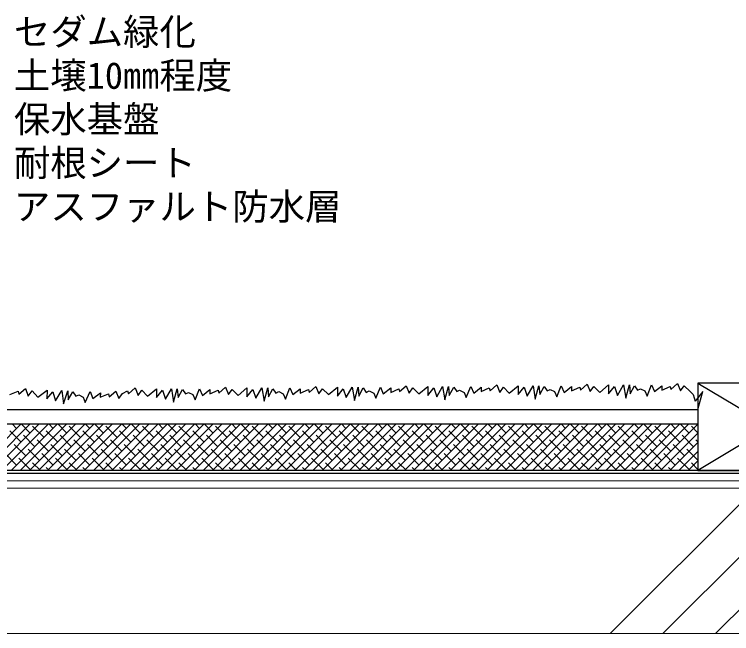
# Model space of a CAD drawing. Units: millimetres, scale not verified. Extents: x -3038 to 3038, y -2115 to 2115.
# Drawn here: x -2282.2 to -1789.4, y 1170.9 to 1596.3 of the extents above; entities that cross this region are included whole.
import ezdxf
from ezdxf.enums import TextEntityAlignment as Align

# ---------------------------------------------------------------- set-up
doc = ezdxf.new("R2010")
doc.units = ezdxf.units.MM
doc.header["$LTSCALE"] = 5
for name, color, linetype, lineweight in [('0-0_0', 7, 'Continuous', 18), ('0-2_躯体', 7, 'Continuous', 18), ('0-3_防水層', 4, 'Continuous', 18)]:
    doc.layers.add(name, color=color, linetype=linetype, lineweight=lineweight)
for name, color, linetype in [('0-8__U+FF8A_U+FF6F_U+FF81', 7, 'Continuous'), ('0-9_土壌', 7, 'Continuous'), ('0-B__U+FF76_U+FF85_U+FF70_U+FF84_U+FF7C_U+FF6C_U+FF6F_U+FF84', 7, 'Continuous'), ('0-C_植物', 7, 'Continuous'), ('0-D__U+FF76_U+FF85_U+FF70_U+FF84_U+FF78_U+FF9E_U+FF98_U+FF70_U+FF9D_U+FF8B_U+FF9E_U+FF7D_U+FF9E_基盤', 7, 'Continuous'), ('0-F__U+FF76_U+FF85_U+FF70_U+FF84_U+FF8C_U+FF9E_U+FF9B_U+FF6F_U+FF78', 7, 'Continuous'), ('1-5_寸法___1', 7, 'Continuous')]:
    doc.layers.add(name, color=color, linetype=linetype)
doc.styles.add('ＭＳ ゴシック', font='')
doc.styles.get('ＭＳ ゴシック').set_extended_font_data('MS Gothic')

# ---------------------------------------------------------------- blocks, each defined once
blk = doc.blocks.new('X15')
at = {"layer": '0-0_0'}
for p, q in [((727.897, 3397.936), (759.897, 3429.936)), ((734.183, 3397.936), (766.183, 3429.936)), ((740.469, 3397.936), (772.469, 3429.936)), ((746.756, 3397.936), (778.756, 3429.936)), ((759.981, 3417.447), (752.123, 3425.305)), ((753.042, 3397.936), (785.042, 3429.936)), ((756.838, 3426.876), (753.779, 3429.936)), ((759.328, 3397.936), (791.328, 3429.936)), ((766.267, 3423.733), (760.065, 3429.936)), ((765.614, 3397.936), (797.614, 3429.936)), ((775.696, 3420.59), (767.839, 3428.448)), ((771.9, 3397.936), (803.9, 3429.936)), ((785.126, 3417.447), (777.268, 3425.305)), ((778.187, 3397.936), (810.187, 3429.936)), ((781.983, 3426.876), (778.923, 3429.936)), ((784.473, 3397.936), (816.473, 3429.936)), ((791.412, 3423.733), (785.209, 3429.936)), ((790.759, 3397.936), (822.759, 3429.936)), ((800.841, 3420.59), (792.983, 3428.448)), ((797.045, 3397.936), (829.045, 3429.936)), ((810.27, 3417.447), (802.413, 3425.305)), ((803.331, 3397.936), (835.331, 3429.936)), ((807.127, 3426.876), (804.068, 3429.936)), ((809.617, 3397.936), (841.617, 3429.936)), ((816.557, 3423.733), (810.354, 3429.936)), ((815.904, 3397.936), (847.904, 3429.936)), ((825.986, 3420.59), (818.128, 3428.448)), ((822.19, 3397.936), (854.19, 3429.936)), ((835.415, 3417.447), (827.557, 3425.305)), ((828.476, 3397.936), (860.476, 3429.936)), ((832.272, 3426.876), (829.213, 3429.936)), ((834.762, 3397.936), (866.762, 3429.936)), ((841.701, 3423.733), (835.499, 3429.936)), ((841.048, 3397.936), (873.048, 3429.936)), ((851.131, 3420.59), (843.273, 3428.448)), ((847.334, 3397.936), (879.334, 3429.936)), ((860.56, 3417.447), (852.702, 3425.305)), ((853.621, 3397.936), (885.621, 3429.936)), ((857.417, 3426.876), (854.357, 3429.936)), ((859.907, 3397.936), (891.907, 3429.936)), ((866.846, 3423.733), (860.644, 3429.936)), ((866.193, 3397.936), (898.193, 3429.936)), ((876.275, 3420.59), (868.418, 3428.448)), ((872.479, 3397.936), (904.479, 3429.936)), ((885.704, 3417.447), (877.847, 3425.305)), ((878.765, 3397.936), (910.765, 3429.936)), ((882.561, 3426.876), (879.502, 3429.936)), ((885.052, 3397.936), (917.052, 3429.936)), ((891.991, 3423.733), (885.788, 3429.936)), ((891.338, 3397.936), (923.338, 3429.936)), ((901.42, 3420.59), (893.562, 3428.448)), ((897.624, 3397.936), (929.624, 3429.936)), ((910.849, 3417.447), (902.991, 3425.305)), ((903.91, 3397.936), (935.91, 3429.936)), ((907.706, 3426.876), (904.647, 3429.936)), ((910.196, 3397.936), (942.196, 3429.936)), ((917.135, 3423.733), (910.933, 3429.936)), ((916.482, 3397.936), (948.482, 3429.936)), ((926.565, 3420.59), (918.707, 3428.448)), ((922.769, 3397.936), (954.769, 3429.936)), ((935.994, 3417.447), (928.136, 3425.305)), ((929.055, 3397.936), (961.055, 3429.936)), ((932.851, 3426.876), (929.792, 3429.936)), ((935.341, 3397.936), (967.341, 3429.936)), ((942.28, 3423.733), (936.078, 3429.936)), ((941.627, 3397.936), (973.627, 3429.936)), ((951.709, 3420.59), (943.852, 3428.448)), ((947.913, 3397.936), (979.913, 3429.936)), ((961.139, 3417.447), (953.281, 3425.305)), ((954.2, 3397.936), (986.2, 3429.936)), ((957.996, 3426.876), (954.936, 3429.936)), ((960.486, 3397.936), (992.486, 3429.936)), ((967.425, 3423.733), (961.222, 3429.936)), ((966.772, 3397.936), (998.772, 3429.936)), ((976.854, 3420.59), (968.996, 3428.448)), ((973.058, 3397.936), (1005.058, 3429.936)), ((986.283, 3417.447), (978.426, 3425.305)), ((979.344, 3397.936), (1011.344, 3429.936)), ((983.14, 3426.876), (980.081, 3429.936)), ((985.63, 3397.936), (1017.63, 3429.936)), ((992.57, 3423.733), (986.367, 3429.936)), ((991.917, 3397.936), (1023.917, 3429.936)), ((1001.999, 3420.59), (994.141, 3428.448)), ((998.203, 3397.936), (1030.203, 3429.936)), ((1011.428, 3417.447), (1003.57, 3425.305)), ((1004.489, 3397.936), (1036.489, 3429.936)), ((1008.285, 3426.876), (1005.226, 3429.936)), ((1010.775, 3397.936), (1042.775, 3429.936)), ((1017.714, 3423.733), (1011.512, 3429.936)), ((1017.061, 3397.936), (1049.061, 3429.936)), ((1027.144, 3420.59), (1019.286, 3428.448)), ((1023.348, 3397.936), (1055.348, 3429.936)), ((1036.573, 3417.447), (1028.715, 3425.305)), ((1029.634, 3397.936), (1061.634, 3429.936)), ((1033.43, 3426.876), (1030.37, 3429.936)), ((1035.92, 3397.936), (1067.92, 3429.936)), ((1042.859, 3423.733), (1036.657, 3429.936)), ((1042.206, 3397.936), (1074.206, 3429.936)), ((1052.288, 3420.59), (1044.431, 3428.448)), ((1048.492, 3397.936), (1080.492, 3429.936)), ((1061.718, 3417.447), (1053.86, 3425.305)), ((1054.778, 3397.936), (1086.778, 3429.936)), ((1058.574, 3426.876), (1055.515, 3429.936)), ((1061.065, 3397.936), (1093.065, 3429.936)), ((1068.004, 3423.733), (1061.801, 3429.936)), ((1067.351, 3397.936), (1099.351, 3429.936)), ((1077.433, 3420.59), (1069.575, 3428.448)), ((1073.637, 3397.936), (1105.637, 3429.936)), ((1086.862, 3417.447), (1079.005, 3425.305)), ((1079.923, 3397.936), (1111.923, 3429.936)), ((1083.719, 3426.876), (1080.66, 3429.936)), ((1086.209, 3397.936), (1118.209, 3429.936)), ((1093.148, 3423.733), (1086.946, 3429.936)), ((1092.495, 3397.936), (1124.495, 3429.936)), ((1102.578, 3420.59), (1094.72, 3428.448)), ((1098.782, 3397.936), (1130.782, 3429.936)), ((1112.007, 3417.447), (1104.149, 3425.305)), ((1105.068, 3397.936), (1137.068, 3429.936)), ((1108.864, 3426.876), (1105.805, 3429.936)), ((1111.354, 3397.936), (1143.354, 3429.936)), ((1118.293, 3423.733), (1112.091, 3429.936)), ((1117.64, 3397.936), (1149.64, 3429.936)), ((1127.722, 3420.59), (1119.865, 3428.448)), ((1123.926, 3397.936), (1155.926, 3429.936)), ((1137.152, 3417.447), (1129.294, 3425.305)), ((1130.213, 3397.936), (1162.213, 3429.936)), ((1134.009, 3426.876), (1130.949, 3429.936)), ((1136.499, 3397.936), (1168.499, 3429.936)), ((1143.438, 3423.733), (1137.236, 3429.936)), ((1142.785, 3397.936), (1174.785, 3429.936)), ((1152.867, 3420.59), (1145.009, 3428.448)), ((1149.071, 3397.936), (1181.071, 3429.936)), ((1162.296, 3417.447), (1154.439, 3425.305)), ((1155.357, 3397.936), (1187.357, 3429.936)), ((1159.153, 3426.876), (1156.094, 3429.936)), ((1161.643, 3397.936), (1193.643, 3429.936)), ((1168.583, 3423.733), (1162.38, 3429.936)), ((1167.93, 3397.936), (1199.93, 3429.936)), ((1178.012, 3420.59), (1170.154, 3428.448)), ((1174.216, 3397.936), (1206.216, 3429.936)), ((1187.441, 3417.447), (1179.583, 3425.305)), ((1180.502, 3397.936), (1212.502, 3429.936)), ((1184.298, 3426.876), (1181.239, 3429.936)), ((1186.788, 3397.936), (1218.788, 3429.936)), ((1193.727, 3423.733), (1187.525, 3429.936)), ((1193.074, 3397.936), (1225.015, 3429.876)), ((1203.157, 3420.59), (1195.299, 3428.448)), ((1212.586, 3417.447), (1204.728, 3425.305)), ((1209.443, 3426.876), (1206.383, 3429.936)), ((1218.872, 3423.733), (1212.67, 3429.936)), ((1225.015, 3423.877), (1220.444, 3428.448)), ((769.41, 3414.304), (761.552, 3422.162)), ((794.555, 3414.304), (786.697, 3422.162)), ((819.7, 3414.304), (811.842, 3422.162)), ((844.844, 3414.304), (836.987, 3422.162)), ((869.989, 3414.304), (862.131, 3422.162)), ((895.134, 3414.304), (887.276, 3422.162)), ((920.278, 3414.304), (912.421, 3422.162)), ((945.423, 3414.304), (937.565, 3422.162)), ((970.568, 3414.304), (962.71, 3422.162)), ((995.713, 3414.304), (987.855, 3422.162)), ((1020.857, 3414.304), (1013, 3422.162)), ((1046.002, 3414.304), (1038.144, 3422.162)), ((1071.147, 3414.304), (1063.289, 3422.162)), ((1096.292, 3414.304), (1088.434, 3422.162)), ((1121.436, 3414.304), (1113.578, 3422.162)), ((1146.581, 3414.304), (1138.723, 3422.162)), ((1171.726, 3414.304), (1163.868, 3422.162)), ((1196.87, 3414.304), (1189.013, 3422.162)), ((1199.361, 3397.936), (1225.015, 3423.59)), ((1222.015, 3414.304), (1214.157, 3422.162)), ((763.124, 3408.018), (755.266, 3415.876)), ((778.839, 3411.161), (770.982, 3419.019)), ((788.269, 3408.018), (780.411, 3415.876)), ((803.984, 3411.161), (796.126, 3419.019)), ((813.413, 3408.018), (805.556, 3415.876)), ((829.129, 3411.161), (821.271, 3419.019)), ((838.558, 3408.018), (830.7, 3415.876)), ((854.274, 3411.161), (846.416, 3419.019)), ((863.703, 3408.018), (855.845, 3415.876)), ((879.418, 3411.161), (871.561, 3419.019)), ((888.848, 3408.018), (880.99, 3415.876)), ((904.563, 3411.161), (896.705, 3419.019)), ((913.992, 3408.018), (906.135, 3415.876)), ((929.708, 3411.161), (921.85, 3419.019)), ((939.137, 3408.018), (931.279, 3415.876)), ((954.852, 3411.161), (946.995, 3419.019)), ((964.282, 3408.018), (956.424, 3415.876)), ((979.997, 3411.161), (972.139, 3419.019)), ((989.426, 3408.018), (981.569, 3415.876)), ((1005.142, 3411.161), (997.284, 3419.019)), ((1014.571, 3408.018), (1006.713, 3415.876)), ((1030.287, 3411.161), (1022.429, 3419.019)), ((1039.716, 3408.018), (1031.858, 3415.876)), ((1055.431, 3411.161), (1047.574, 3419.019)), ((1064.861, 3408.018), (1057.003, 3415.876)), ((1080.576, 3411.161), (1072.718, 3419.019)), ((1090.005, 3408.018), (1082.148, 3415.876)), ((1105.721, 3411.161), (1097.863, 3419.019)), ((1115.15, 3408.018), (1107.292, 3415.876)), ((1130.865, 3411.161), (1123.008, 3419.019)), ((1140.295, 3408.018), (1132.437, 3415.876)), ((1156.01, 3411.161), (1148.152, 3419.019)), ((1165.439, 3408.018), (1157.582, 3415.876)), ((1181.155, 3411.161), (1173.297, 3419.019)), ((1190.584, 3408.018), (1182.726, 3415.876)), ((1206.3, 3411.161), (1198.442, 3419.019)), ((1205.647, 3397.936), (1225.015, 3417.304)), ((1215.729, 3408.018), (1207.871, 3415.876)), ((1225.015, 3417.59), (1223.587, 3419.019)), ((772.553, 3404.875), (764.696, 3412.733)), ((797.698, 3404.875), (789.84, 3412.733)), ((822.843, 3404.875), (814.985, 3412.733)), ((847.987, 3404.875), (840.13, 3412.733)), ((873.132, 3404.875), (865.274, 3412.733)), ((898.277, 3404.875), (890.419, 3412.733)), ((923.422, 3404.875), (915.564, 3412.733)), ((948.566, 3404.875), (940.709, 3412.733)), ((973.711, 3404.875), (965.853, 3412.733)), ((998.856, 3404.875), (990.998, 3412.733)), ((1024, 3404.875), (1016.143, 3412.733)), ((1049.145, 3404.875), (1041.287, 3412.733)), ((1074.29, 3404.875), (1066.432, 3412.733)), ((1099.435, 3404.875), (1091.577, 3412.733)), ((1124.579, 3404.875), (1116.722, 3412.733)), ((1149.724, 3404.875), (1141.866, 3412.733)), ((1174.869, 3404.875), (1167.011, 3412.733)), ((1200.013, 3404.875), (1192.156, 3412.733)), ((1211.933, 3397.936), (1225.015, 3411.018)), ((1225.015, 3405.018), (1217.3, 3412.733)), ((756.838, 3401.732), (748.98, 3409.589)), ((766.267, 3398.589), (758.409, 3406.446)), ((781.983, 3401.732), (774.125, 3409.589)), ((791.412, 3398.589), (783.554, 3406.446)), ((807.127, 3401.732), (799.27, 3409.589)), ((816.557, 3398.589), (808.699, 3406.446)), ((832.272, 3401.732), (824.414, 3409.589)), ((841.701, 3398.589), (833.844, 3406.446)), ((857.417, 3401.732), (849.559, 3409.589)), ((866.846, 3398.589), (858.988, 3406.446)), ((882.561, 3401.732), (874.704, 3409.589)), ((891.991, 3398.589), (884.133, 3406.446)), ((907.706, 3401.732), (899.848, 3409.589)), ((917.135, 3398.589), (909.278, 3406.446)), ((932.851, 3401.732), (924.993, 3409.589)), ((942.28, 3398.589), (934.422, 3406.446)), ((957.996, 3401.732), (950.138, 3409.589)), ((967.425, 3398.589), (959.567, 3406.446)), ((983.14, 3401.732), (975.283, 3409.589)), ((992.57, 3398.589), (984.712, 3406.446)), ((1008.285, 3401.732), (1000.427, 3409.589)), ((1017.714, 3398.589), (1009.857, 3406.446)), ((1033.43, 3401.732), (1025.572, 3409.589)), ((1042.859, 3398.589), (1035.001, 3406.446)), ((1058.574, 3401.732), (1050.717, 3409.589)), ((1068.004, 3398.589), (1060.146, 3406.446)), ((1083.719, 3401.732), (1075.861, 3409.589)), ((1093.148, 3398.589), (1085.291, 3406.446)), ((1108.864, 3401.732), (1101.006, 3409.589)), ((1118.293, 3398.589), (1110.435, 3406.446)), ((1134.009, 3401.732), (1126.151, 3409.589)), ((1143.438, 3398.589), (1135.58, 3406.446)), ((1159.153, 3401.732), (1151.296, 3409.589)), ((1168.583, 3398.589), (1160.725, 3406.446)), ((1184.298, 3401.732), (1176.44, 3409.589)), ((1193.727, 3398.589), (1185.87, 3406.446)), ((1209.443, 3401.732), (1201.585, 3409.589)), ((1218.872, 3398.589), (1211.014, 3406.446)), ((773.206, 3397.936), (767.839, 3403.303)), ((798.351, 3397.936), (792.983, 3403.303)), ((823.496, 3397.936), (818.128, 3403.303)), ((848.64, 3397.936), (843.273, 3403.303)), ((873.785, 3397.936), (868.418, 3403.303)), ((898.93, 3397.936), (893.562, 3403.303)), ((924.075, 3397.936), (918.707, 3403.303)), ((949.219, 3397.936), (943.852, 3403.303)), ((974.364, 3397.936), (968.996, 3403.303)), ((999.509, 3397.936), (994.141, 3403.303)), ((1024.653, 3397.936), (1019.286, 3403.303)), ((1049.798, 3397.936), (1044.431, 3403.303)), ((1074.943, 3397.936), (1069.575, 3403.303)), ((1100.088, 3397.936), (1094.72, 3403.303)), ((1125.232, 3397.936), (1119.865, 3403.303)), ((1150.377, 3397.936), (1145.009, 3403.303)), ((1175.522, 3397.936), (1170.154, 3403.303)), ((1200.666, 3397.936), (1195.299, 3403.303)), ((1218.219, 3397.936), (1225.015, 3404.732)), ((1225.015, 3398.732), (1220.444, 3403.303)), ((779.492, 3397.936), (777.268, 3400.16)), ((804.637, 3397.936), (802.413, 3400.16)), ((829.782, 3397.936), (827.557, 3400.16)), ((854.927, 3397.936), (852.702, 3400.16)), ((880.071, 3397.936), (877.847, 3400.16)), ((905.216, 3397.936), (902.991, 3400.16)), ((930.361, 3397.936), (928.136, 3400.16)), ((955.505, 3397.936), (953.281, 3400.16)), ((980.65, 3397.936), (978.426, 3400.16)), ((1005.795, 3397.936), (1003.57, 3400.16)), ((1030.94, 3397.936), (1028.715, 3400.16)), ((1056.084, 3397.936), (1053.86, 3400.16)), ((1081.229, 3397.936), (1079.005, 3400.16)), ((1106.374, 3397.936), (1104.149, 3400.16)), ((1131.518, 3397.936), (1129.294, 3400.16)), ((1156.663, 3397.936), (1154.439, 3400.16)), ((1181.808, 3397.936), (1179.583, 3400.16)), ((1206.953, 3397.936), (1204.728, 3400.16)), ((1224.505, 3397.936), (1225.015, 3398.445))]:
    blk.add_line(p, q, dxfattribs=at)
blk = doc.blocks.new('X45')
at = {"layer": '0-0_0'}
for p, q in [((1164.615, 3285.936), (1264.615, 3385.936)), ((1200.865, 3285.936), (1300.865, 3385.936)), ((1237.115, 3285.936), (1337.115, 3385.936))]:
    blk.add_line(p, q, dxfattribs=at)

msp = doc.modelspace()

# ---------------------------------------------------------------- linework, layer by layer
at = {"layer": '0-2_躯体'}
for p, q in [((-1300.19, 1270.936), (-2812.485, 1270.936)), ((-1300.19, 1170.936), (-2812.485, 1170.936))]:
    msp.add_line(p, q, dxfattribs=at)
at = {"layer": '0-3_防水層'}
for p, q in [((-1300.19, 1280.936), (-2812.485, 1280.936)), ((-1300.19, 1275.936), (-2812.485, 1275.936)), ((-1300.19, 1270.936), (-2812.485, 1270.936))]:
    msp.add_line(p, q, dxfattribs=at)
at = {"layer": '0-9_土壌'}
msp.add_line((-2312.485, 1314.936), (-1812.485, 1314.936), dxfattribs=at)
msp.add_lwpolyline([(-2312.485, 1314.936), (-2312.485, 1324.936), (-1812.485, 1324.936), (-1812.485, 1314.936)], dxfattribs=at)
at = {"layer": '0-B__U+FF76_U+FF85_U+FF70_U+FF84_U+FF7C_U+FF6C_U+FF6F_U+FF84'}
for p, q in [((-1712.485, 1282.936), (-2812.485, 1282.936)), ((-1712.485, 1280.936), (-2812.485, 1280.936))]:
    msp.add_line(p, q, dxfattribs=at)
at = {"layer": '0-C_植物'}
for points in [[(-2095.897, 1332.062), (-2092.842, 1339.693), (-2090.805, 1335.115), (-2085.713, 1339.185), (-2085.713, 1336.132), (-2080.112, 1338.676), (-2079.603, 1336.641), (-2075.02, 1340.711), (-2072.983, 1335.623), (-2070.437, 1339.185), (-2066.363, 1335.115), (-2060.253, 1340.202), (-2060.253, 1334.097), (-2056.179, 1339.185), (-2054.142, 1333.08), (-2050.069, 1340.202), (-2048.541, 1331.045), (-2045.995, 1340.202), (-2045.486, 1334.097), (-2042.431, 1339.693), (-2040.394, 1336.641), (-2038.357, 1337.658), (-2035.302, 1336.132), (-2033.774, 1332.571)], [(-2033.774, 1332.571), (-2030.719, 1340.202), (-2028.682, 1335.623), (-2023.59, 1339.693), (-2023.59, 1336.641), (-2017.989, 1339.185), (-2017.48, 1337.15), (-2012.897, 1341.22), (-2010.86, 1336.132), (-2008.314, 1339.693), (-2004.241, 1335.623), (-1998.13, 1340.711), (-1998.13, 1334.606), (-1994.057, 1339.693), (-1992.02, 1333.588), (-1987.946, 1340.711), (-1986.418, 1331.553), (-1983.872, 1340.711), (-1983.363, 1334.606), (-1980.308, 1340.202), (-1978.271, 1337.15), (-1976.234, 1338.167), (-1973.179, 1336.641), (-1971.652, 1333.08)], [(-1971.652, 1333.08), (-1968.596, 1340.711), (-1966.56, 1336.132), (-1961.468, 1340.202), (-1961.468, 1337.15), (-1955.866, 1339.693), (-1955.357, 1337.658), (-1950.774, 1341.728), (-1948.737, 1336.641), (-1946.191, 1340.202), (-1942.118, 1336.132), (-1936.007, 1341.22), (-1936.007, 1335.115), (-1931.934, 1340.202), (-1929.897, 1334.097), (-1925.823, 1341.22), (-1924.296, 1332.062), (-1921.75, 1341.22), (-1921.241, 1335.115), (-1918.185, 1340.711), (-1916.149, 1337.658), (-1914.112, 1338.676), (-1911.056, 1337.15), (-1909.529, 1333.588)], [(-1909.529, 1333.588), (-1906.474, 1341.22), (-1904.437, 1336.641), (-1899.345, 1340.711), (-1899.345, 1337.658), (-1893.744, 1340.202), (-1893.234, 1338.167), (-1888.652, 1342.237), (-1886.615, 1337.15), (-1884.069, 1340.711), (-1879.995, 1336.641), (-1873.885, 1341.728), (-1873.885, 1335.623), (-1869.811, 1340.711), (-1867.774, 1334.606), (-1863.701, 1341.728), (-1862.173, 1332.571), (-1859.627, 1341.728), (-1859.118, 1335.623), (-1856.063, 1341.22), (-1854.026, 1338.167), (-1851.989, 1339.185), (-1848.934, 1337.658), (-1847.406, 1334.097), (-1844.351, 1341.728), (-1842.314, 1337.15), (-1837.222, 1341.22), (-1837.222, 1338.167), (-1831.621, 1340.711), (-1831.112, 1338.676), (-1826.529, 1342.746), (-1824.492, 1337.658), (-1821.946, 1341.22), (-1817.872, 1337.15), (-1815.858, 1335.137), (-1814.327, 1330.508)], [(-2285.316, 1335.132), (-2279.625, 1337.466), (-2279.191, 1335.414), (-2274.461, 1339.311), (-2272.614, 1334.151), (-2269.938, 1337.616), (-2266.018, 1333.398), (-2259.723, 1338.255), (-2259.949, 1332.154), (-2255.69, 1337.087), (-2253.881, 1330.911), (-2249.546, 1337.878), (-2248.359, 1328.67), (-2245.475, 1337.727), (-2245.192, 1331.607), (-2241.932, 1337.086), (-2240.01, 1333.96), (-2237.936, 1334.901), (-2234.94, 1333.263), (-2233.545, 1329.647), (-2230.209, 1337.16), (-2228.344, 1332.509), (-2223.104, 1336.387), (-2223.217, 1333.337), (-2217.526, 1335.671), (-2217.092, 1333.619), (-2212.362, 1337.516)], [(-2212.362, 1337.516), (-2210.515, 1332.357), (-2207.839, 1335.821), (-2204.357, 1337.658)], [(-2204.357, 1337.658), (-2203.848, 1335.623), (-2199.265, 1339.693), (-2197.228, 1334.606), (-2194.682, 1338.167), (-2190.609, 1334.097), (-2184.498, 1339.185), (-2184.498, 1333.08), (-2180.425, 1338.167), (-2178.388, 1332.062), (-2174.314, 1339.185), (-2172.787, 1330.027), (-2170.241, 1339.185), (-2169.731, 1333.08), (-2166.676, 1338.676), (-2164.639, 1335.623), (-2162.603, 1336.641), (-2159.547, 1335.115), (-2158.02, 1331.553)], [(-2158.02, 1331.553), (-2154.965, 1339.185), (-2152.928, 1334.606), (-2147.836, 1338.676), (-2147.836, 1335.623), (-2142.235, 1338.167), (-2141.725, 1336.132), (-2137.142, 1340.202), (-2135.106, 1335.115), (-2132.56, 1338.676), (-2128.486, 1334.606), (-2122.376, 1339.693), (-2122.376, 1333.588), (-2118.302, 1338.676), (-2116.265, 1332.571), (-2112.192, 1339.693), (-2110.664, 1330.536), (-2108.118, 1339.693), (-2107.609, 1333.588), (-2104.554, 1339.185), (-2102.517, 1336.132), (-2100.48, 1337.15), (-2097.425, 1335.623), (-2095.897, 1332.062)], [(-1812.485, 1324.936), (-1809.214, 1337.15), (-1814.327, 1330.508)]]:
    msp.add_lwpolyline(points, dxfattribs=at)
at = {"layer": '0-D__U+FF76_U+FF85_U+FF70_U+FF84_U+FF78_U+FF9E_U+FF98_U+FF70_U+FF9D_U+FF8B_U+FF9E_U+FF7D_U+FF9E_基盤'}
msp.add_lwpolyline([(-1812.485, 1314.936), (-1812.485, 1282.936), (-2312.485, 1282.936)], dxfattribs=at)
at = {"layer": '0-F__U+FF76_U+FF85_U+FF70_U+FF84_U+FF8C_U+FF9E_U+FF9B_U+FF6F_U+FF78'}
for p, q in [((-1812.485, 1342.936), (-1712.485, 1282.936)), ((-1812.485, 1342.936), (-1812.485, 1282.936)), ((-1712.485, 1342.936), (-1812.485, 1342.936)), ((-1812.485, 1282.936), (-1712.485, 1282.936))]:
    msp.add_line(p, q, dxfattribs=at)
msp.add_lwpolyline([(-1712.485, 1282.936), (-1712.485, 1342.936), (-1812.485, 1282.936)], dxfattribs=at)

# ---------------------------------------------------------------- block references
at = {"layer": '0-8__U+FF8A_U+FF6F_U+FF81'}
msp.add_blockref('X45', (-3037.5, -2115), dxfattribs=at)
at = {"layer": '0-D__U+FF76_U+FF85_U+FF70_U+FF84_U+FF78_U+FF9E_U+FF98_U+FF70_U+FF9D_U+FF8B_U+FF9E_U+FF7D_U+FF9E_基盤'}
msp.add_blockref('X15', (-3037.5, -2115), dxfattribs=at)

# ---------------------------------------------------------------- texts
at = {"layer": '1-5_寸法___1', "style": 'ＭＳ ゴシック'}
for s, p in [('セダム緑化', (-2282.485, 1569.615)), ('土壌10㎜程度', (-2282.485, 1539.615)), ('保水基盤', (-2282.485, 1509.615)), ('耐根シート', (-2282.485, 1479.615)), ('アスファルト防水層', (-2282.485, 1449.615))]:
    msp.add_text(s, height=18.33, dxfattribs=at).set_placement(p, align=Align.BOTTOM_LEFT)

doc.saveas('drawing.dxf')
